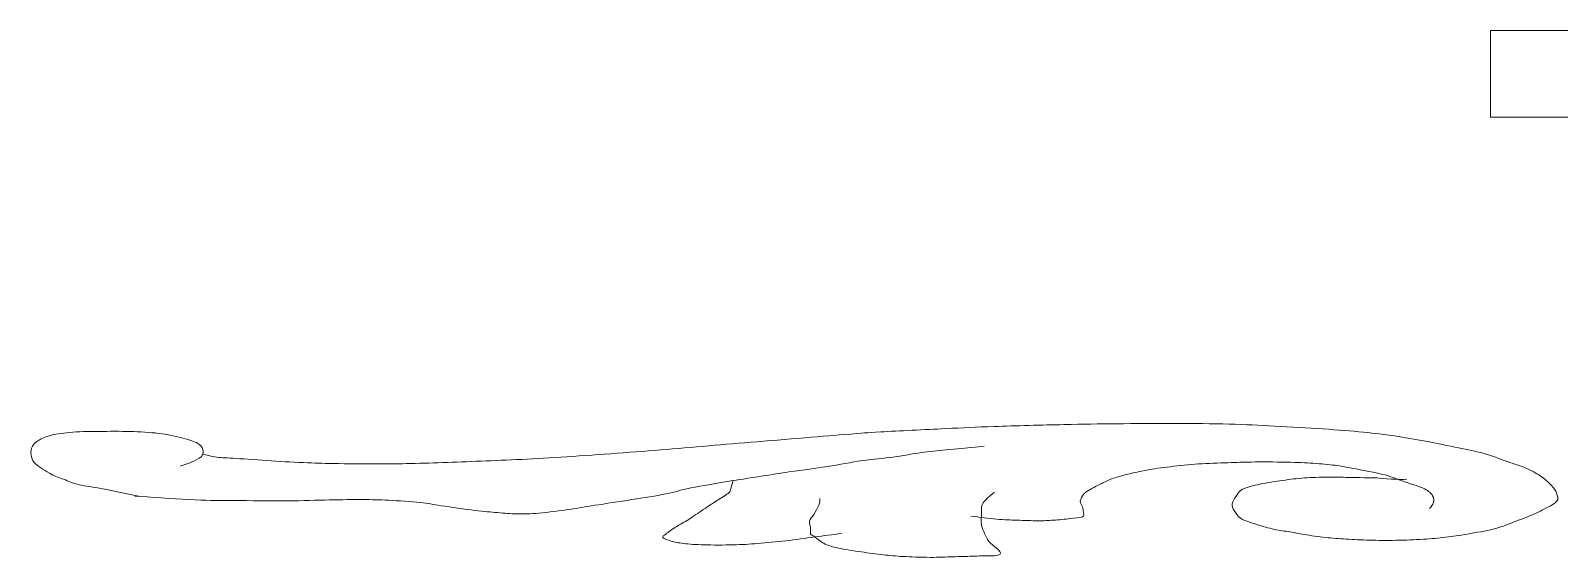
# Model space of a CAD drawing. Header units: millimetres. Extents: x -186 to 151, y -141 to 106.
# Drawn here: x -68.12 to -33.22, y -38.9 to -26.87 of the extents above; entities that cross this region are included whole.
import ezdxf

# ---------------------------------------------------------------- set-up
doc = ezdxf.new("R2010")
doc.units = ezdxf.units.MM
doc.header["$MEASUREMENT"] = 0
doc.layers.add('Camada 1', color=7, linetype='Continuous')

msp = doc.modelspace()

# ---------------------------------------------------------------- linework, layer by layer
at = {"layer": 'Camada 1', "color": 240, "lineweight": 9}
msp.add_open_spline([(-34.7906, -28.8453), (-34.7906, -28.8453), (-31.4495, -28.8453), (-31.4495, -28.8453), (-31.4495, -28.8453), (-31.4495, -28.8453), (-31.4495, -26.8653), (-31.4495, -26.8653), (-31.4495, -26.8653), (-31.4495, -26.8653), (-34.7906, -26.8653), (-34.7906, -26.8653), (-34.7906, -26.8653), (-34.7906, -26.8653), (-34.7906, -28.8453), (-34.7906, -28.8453), (-34.7906, -28.8453), (-34.7906, -28.8453), (-34.7906, -28.8453), (-34.7906, -28.8453)], degree=3, knots=[0, 0, 0, 0, 0.1666667, 0.1666667, 0.1666667, 0.1666667, 0.3333333, 0.3333333, 0.3333333, 0.3333333, 0.5, 0.5, 0.5, 0.5, 0.6666667, 0.6666667, 0.6666667, 0.6666667, 1, 1, 1, 1], dxfattribs=at)
at = {"layer": 'Camada 1', "color": 250, "lineweight": 9}
for points, knots in [([(-36.7015, -37.1087), (-36.8505, -37.1379), (-37.2794, -37.086), (-37.3855, -37.084), (-37.3855, -37.084), (-37.4917, -37.0819), (-37.8337, -37.0747), (-38.0223, -37.0716), (-38.0223, -37.0716), (-38.2111, -37.0686), (-38.348, -37.0634), (-38.5177, -37.0654), (-38.5177, -37.0654), (-38.6874, -37.0675), (-38.866, -37.0715), (-39.0365, -37.084), (-39.0365, -37.084), (-39.2072, -37.0965), (-39.3624, -37.1159), (-39.5319, -37.1397), (-39.5319, -37.1397), (-39.7015, -37.1634), (-39.896, -37.192), (-40.0508, -37.2263), (-40.0508, -37.2263), (-40.2056, -37.2606), (-40.3586, -37.297), (-40.4518, -37.3439), (-40.4518, -37.3439), (-40.5449, -37.3906), (-40.5539, -37.4438), (-40.5933, -37.4985), (-40.5933, -37.4985), (-40.6326, -37.5532), (-40.6798, -37.6168), (-40.6876, -37.6717), (-40.6876, -37.6717), (-40.6955, -37.7268), (-40.6719, -37.7717), (-40.6404, -37.8264), (-40.6404, -37.8264), (-40.609, -37.8811), (-40.5579, -37.9545), (-40.499, -37.9996), (-40.499, -37.9996), (-40.44, -38.0447), (-40.3559, -38.0682), (-40.2904, -38.0939), (-40.2904, -38.0939), (-40.2249, -38.1195), (-40.2008, -38.1255), (-40.1072, -38.1529), (-40.1072, -38.1529), (-40.0135, -38.1804), (-39.8529, -38.2311), (-39.7287, -38.2585), (-39.7287, -38.2585), (-39.6044, -38.2859), (-39.4825, -38.2963), (-39.3681, -38.3161), (-39.3681, -38.3161), (-39.2538, -38.3357), (-39.1782, -38.3553), (-39.0429, -38.3766), (-39.0429, -38.3766), (-38.9077, -38.3979), (-38.7184, -38.4259), (-38.5581, -38.4432), (-38.5581, -38.4432), (-38.3977, -38.4607), (-38.2529, -38.4702), (-38.0852, -38.4806), (-38.0852, -38.4806), (-37.9175, -38.4909), (-37.7429, -38.5008), (-37.5531, -38.5054), (-37.5531, -38.5054), (-37.3634, -38.5101), (-37.1557, -38.5122), (-36.95, -38.5085), (-36.95, -38.5085), (-36.7443, -38.5049), (-36.5133, -38.4956), (-36.3233, -38.4837), (-36.3233, -38.4837), (-36.1333, -38.4718), (-35.9829, -38.4568), (-35.8149, -38.4371), (-35.8149, -38.4371), (-35.6468, -38.4173), (-35.5, -38.3967), (-35.3183, -38.3657), (-35.3183, -38.3657), (-35.1366, -38.3345), (-34.8878, -38.2898), (-34.727, -38.2506), (-34.727, -38.2506), (-34.5662, -38.2116), (-34.4986, -38.1829), (-34.3605, -38.1326), (-34.3605, -38.1326), (-34.2224, -38.0823), (-34.0235, -38.0011), (-33.8993, -37.9492), (-33.8993, -37.9492), (-33.7751, -37.8975), (-33.7187, -37.8764), (-33.6156, -37.8219), (-33.6156, -37.8219), (-33.5124, -37.7673), (-33.3384, -37.6889), (-33.2815, -37.6222), (-33.2815, -37.6222), (-33.2247, -37.5556), (-33.2618, -37.4915), (-33.2815, -37.4305), (-33.2815, -37.4305), (-33.3012, -37.3694), (-33.3443, -37.3182), (-33.3995, -37.2572), (-33.3995, -37.2572), (-33.4546, -37.1963), (-33.5171, -37.1306), (-33.6117, -37.0654), (-33.6117, -37.0654), (-33.7063, -37.0003), (-33.8313, -36.9276), (-33.9655, -36.8674), (-33.9655, -36.8674), (-34.0997, -36.8074), (-34.2485, -36.7643), (-34.4137, -36.7066), (-34.4137, -36.7066), (-34.5788, -36.6488), (-34.7703, -36.5729), (-34.9561, -36.521), (-34.9561, -36.521), (-35.1421, -36.4691), (-35.3021, -36.4436), (-35.5222, -36.3973), (-35.5222, -36.3973), (-35.7424, -36.3508), (-36.033, -36.288), (-36.277, -36.2427), (-36.277, -36.2427), (-36.521, -36.1972), (-36.7483, -36.1591), (-36.9846, -36.1251), (-36.9846, -36.1251), (-37.2209, -36.091), (-37.4202, -36.0653), (-37.6921, -36.0384), (-37.6921, -36.0384), (-37.964, -36.0116), (-38.2737, -35.987), (-38.612, -35.9643), (-38.612, -35.9643), (-38.9503, -35.9415), (-39.3629, -35.9209), (-39.7205, -35.9024), (-39.7205, -35.9024), (-40.0783, -35.8837), (-40.3762, -35.8632), (-40.7584, -35.8529), (-40.7584, -35.8529), (-41.1407, -35.8425), (-41.5799, -35.8415), (-42.0084, -35.8405), (-42.0084, -35.8405), (-42.4371, -35.8395), (-42.9086, -35.8425), (-43.3294, -35.8467), (-43.3294, -35.8467), (-43.75, -35.8508), (-44.0683, -35.8549), (-44.5322, -35.8652), (-44.5322, -35.8652), (-44.9962, -35.8755), (-45.6603, -35.8931), (-46.1125, -35.9086), (-46.1125, -35.9086), (-46.5647, -35.9241), (-46.8122, -35.9375), (-47.2446, -35.958), (-47.2446, -35.958), (-47.6771, -35.9787), (-48.3215, -36.0096), (-48.707, -36.0323), (-48.707, -36.0323), (-49.0925, -36.055), (-49.0373, -36.0528), (-49.5561, -36.0942), (-49.5561, -36.0942), (-50.075, -36.1354), (-51.0774, -36.2179), (-51.8204, -36.2797), (-51.8204, -36.2797), (-52.5634, -36.3416), (-53.2709, -36.4076), (-54.0139, -36.4653), (-54.0139, -36.4653), (-54.757, -36.5231), (-55.5857, -36.5849), (-56.2782, -36.6261), (-56.2782, -36.6261), (-56.9708, -36.6675), (-57.5753, -36.6901), (-58.1651, -36.7128), (-58.1651, -36.7128), (-58.755, -36.7355), (-59.3278, -36.755), (-59.8162, -36.7623), (-59.8162, -36.7623), (-60.3046, -36.7695), (-60.7594, -36.7602), (-61.0899, -36.7561), (-61.0899, -36.7561), (-61.4203, -36.752), (-61.5416, -36.7479), (-61.7975, -36.7376), (-61.7975, -36.7376), (-62.0532, -36.7272), (-62.3516, -36.7107), (-62.6229, -36.6943), (-62.6229, -36.6943), (-62.8943, -36.6777), (-63.2165, -36.653), (-63.4248, -36.6386), (-63.4248, -36.6386), (-63.6332, -36.6242), (-63.7403, -36.6251), (-63.873, -36.6076), (-63.873, -36.6076), (-64.0058, -36.5902), (-64.0932, -36.5602), (-64.2032, -36.5365)], [0, 0, 0, 0, 0.0166667, 0.0166667, 0.0166667, 0.0166667, 0.0333333, 0.0333333, 0.0333333, 0.0333333, 0.05, 0.05, 0.05, 0.05, 0.0666667, 0.0666667, 0.0666667, 0.0666667, 0.0833333, 0.0833333, 0.0833333, 0.0833333, 0.1, 0.1, 0.1, 0.1, 0.1166667, 0.1166667, 0.1166667, 0.1166667, 0.1333333, 0.1333333, 0.1333333, 0.1333333, 0.15, 0.15, 0.15, 0.15, 0.1666667, 0.1666667, 0.1666667, 0.1666667, 0.1833333, 0.1833333, 0.1833333, 0.1833333, 0.2, 0.2, 0.2, 0.2, 0.2166667, 0.2166667, 0.2166667, 0.2166667, 0.2333333, 0.2333333, 0.2333333, 0.2333333, 0.25, 0.25, 0.25, 0.25, 0.2666667, 0.2666667, 0.2666667, 0.2666667, 0.2833333, 0.2833333, 0.2833333, 0.2833333, 0.3, 0.3, 0.3, 0.3, 0.3166667, 0.3166667, 0.3166667, 0.3166667, 0.3333333, 0.3333333, 0.3333333, 0.3333333, 0.35, 0.35, 0.35, 0.35, 0.3666667, 0.3666667, 0.3666667, 0.3666667, 0.3833333, 0.3833333, 0.3833333, 0.3833333, 0.4, 0.4, 0.4, 0.4, 0.4166667, 0.4166667, 0.4166667, 0.4166667, 0.4333333, 0.4333333, 0.4333333, 0.4333333, 0.45, 0.45, 0.45, 0.45, 0.4666667, 0.4666667, 0.4666667, 0.4666667, 0.4833333, 0.4833333, 0.4833333, 0.4833333, 0.5, 0.5, 0.5, 0.5, 0.5166667, 0.5166667, 0.5166667, 0.5166667, 0.5333333, 0.5333333, 0.5333333, 0.5333333, 0.55, 0.55, 0.55, 0.55, 0.5666667, 0.5666667, 0.5666667, 0.5666667, 0.5833333, 0.5833333, 0.5833333, 0.5833333, 0.6, 0.6, 0.6, 0.6, 0.6166667, 0.6166667, 0.6166667, 0.6166667, 0.6333333, 0.6333333, 0.6333333, 0.6333333, 0.65, 0.65, 0.65, 0.65, 0.6666667, 0.6666667, 0.6666667, 0.6666667, 0.6833333, 0.6833333, 0.6833333, 0.6833333, 0.7, 0.7, 0.7, 0.7, 0.7166667, 0.7166667, 0.7166667, 0.7166667, 0.7333333, 0.7333333, 0.7333333, 0.7333333, 0.75, 0.75, 0.75, 0.75, 0.7666667, 0.7666667, 0.7666667, 0.7666667, 0.7833333, 0.7833333, 0.7833333, 0.7833333, 0.8, 0.8, 0.8, 0.8, 0.8166667, 0.8166667, 0.8166667, 0.8166667, 0.8333333, 0.8333333, 0.8333333, 0.8333333, 0.85, 0.85, 0.85, 0.85, 0.8666667, 0.8666667, 0.8666667, 0.8666667, 0.8833333, 0.8833333, 0.8833333, 0.8833333, 0.9, 0.9, 0.9, 0.9, 0.9166667, 0.9166667, 0.9166667, 0.9166667, 0.9333333, 0.9333333, 0.9333333, 0.9333333, 0.95, 0.95, 0.95, 0.95, 0.9666667, 0.9666667, 0.9666667, 0.9666667, 1, 1, 1, 1]), ([(-64.6985, -36.8118), (-64.612, -36.7809), (-64.5181, -36.7542), (-64.4391, -36.7189), (-64.4391, -36.7189), (-64.3601, -36.6838), (-64.2707, -36.6433), (-64.2268, -36.6015), (-64.2268, -36.6015), (-64.183, -36.5595), (-64.1717, -36.5203), (-64.1797, -36.4715), (-64.1797, -36.4715), (-64.1875, -36.4227), (-64.2055, -36.3582), (-64.274, -36.3106), (-64.274, -36.3106), (-64.3426, -36.2631), (-64.4378, -36.2327), (-64.5806, -36.1932), (-64.5806, -36.1932), (-64.7234, -36.1536), (-64.9225, -36.104), (-65.1231, -36.0756), (-65.1231, -36.0756), (-65.3237, -36.0472), (-65.5341, -36.0355), (-65.76, -36.026), (-65.76, -36.026), (-65.9858, -36.0168), (-66.2351, -36.0178), (-66.4676, -36.0199), (-66.4676, -36.0199), (-66.6999, -36.022), (-66.9515, -36.0238), (-67.1516, -36.0384), (-67.1516, -36.0384), (-67.3516, -36.0531), (-67.5083, -36.0724), (-67.6468, -36.1066), (-67.6468, -36.1066), (-67.7853, -36.1407), (-67.8777, -36.1862), (-67.9535, -36.2364), (-67.9535, -36.2364), (-68.0292, -36.2867), (-68.0713, -36.3423), (-68.095, -36.4035), (-68.095, -36.4035), (-68.1187, -36.4646), (-68.1107, -36.5405), (-68.095, -36.6015), (-68.095, -36.6015), (-68.0793, -36.6624), (-68.0758, -36.702), (-68.0006, -36.7684), (-68.0006, -36.7684), (-67.9255, -36.8349), (-67.7533, -36.9394), (-67.6468, -36.9974), (-67.6468, -36.9974), (-67.5404, -37.0553), (-67.4701, -37.0747), (-67.3638, -37.1149), (-67.3638, -37.1149), (-67.2576, -37.1552), (-67.1616, -37.202), (-67.01, -37.2387), (-67.01, -37.2387), (-66.8584, -37.2753), (-66.6995, -37.2869), (-66.4676, -37.3315), (-66.4676, -37.3315), (-66.2355, -37.3759), (-65.902, -37.4474), (-65.6192, -37.5054)], [0, 0, 0, 0, 0.05, 0.05, 0.05, 0.05, 0.1, 0.1, 0.1, 0.1, 0.15, 0.15, 0.15, 0.15, 0.2, 0.2, 0.2, 0.2, 0.25, 0.25, 0.25, 0.25, 0.3, 0.3, 0.3, 0.3, 0.35, 0.35, 0.35, 0.35, 0.4, 0.4, 0.4, 0.4, 0.45, 0.45, 0.45, 0.45, 0.5, 0.5, 0.5, 0.5, 0.55, 0.55, 0.55, 0.55, 0.6, 0.6, 0.6, 0.6, 0.65, 0.65, 0.65, 0.65, 0.7, 0.7, 0.7, 0.7, 0.75, 0.75, 0.75, 0.75, 0.8, 0.8, 0.8, 0.8, 0.85, 0.85, 0.85, 0.85, 0.9, 0.9, 0.9, 0.9, 1, 1, 1, 1]), ([(-65.7381, -37.4981), (-65.699, -37.5004), (-65.6594, -37.5028), (-65.6192, -37.5054), (-65.6192, -37.5054), (-65.2019, -37.5323), (-64.7217, -37.5709), (-64.3624, -37.5864), (-64.3624, -37.5864), (-64.0031, -37.6018), (-63.8215, -37.5946), (-63.4722, -37.5981), (-63.4722, -37.5981), (-63.1227, -37.6017), (-62.6291, -37.6095), (-62.2661, -37.6075), (-62.2661, -37.6075), (-61.9029, -37.6054), (-61.5842, -37.5909), (-61.2964, -37.5857), (-61.2964, -37.5857), (-61.0087, -37.5806), (-60.7651, -37.5748), (-60.5397, -37.5764), (-60.5397, -37.5764), (-60.3143, -37.5779), (-60.1676, -37.5837), (-59.9484, -37.595), (-59.9484, -37.595), (-59.7293, -37.6064), (-59.4299, -37.6239), (-59.2271, -37.6448), (-59.2271, -37.6448), (-59.0244, -37.6656), (-58.9508, -37.689), (-58.7423, -37.7193), (-58.7423, -37.7193), (-58.5339, -37.7496), (-58.1911, -37.8002), (-57.9765, -37.8264), (-57.9765, -37.8264), (-57.7619, -37.8526), (-57.6188, -37.8625), (-57.4576, -37.8759), (-57.4576, -37.8759), (-57.2962, -37.8893), (-57.1697, -37.9047), (-57.0095, -37.9068), (-57.0095, -37.9068), (-56.849, -37.9089), (-56.7166, -37.9059), (-56.5141, -37.8882), (-56.5141, -37.8882), (-56.3116, -37.8706), (-56.0191, -37.8316), (-55.8065, -37.8016), (-55.8065, -37.8016), (-55.5938, -37.7717), (-55.4762, -37.7459), (-55.2404, -37.7088), (-55.2404, -37.7088), (-55.0045, -37.6717), (-54.6625, -37.6222), (-54.3914, -37.5789), (-54.3914, -37.5789), (-54.1201, -37.5356), (-53.8379, -37.4935), (-53.6129, -37.449), (-53.6129, -37.449), (-53.388, -37.4045), (-53.3032, -37.3636), (-53.0468, -37.3129), (-53.0468, -37.3129), (-52.7906, -37.2622), (-52.4534, -37.2067), (-52.0798, -37.1459), (-52.0798, -37.1459), (-51.7063, -37.085), (-51.1639, -37.0015), (-50.8062, -36.9479), (-50.8062, -36.9479), (-50.4485, -36.8943), (-50.2128, -36.8675), (-49.9335, -36.8241), (-49.9335, -36.8241), (-49.6542, -36.7809), (-49.384, -36.7242), (-49.1315, -36.6881), (-49.1315, -36.6881), (-48.8791, -36.6519), (-48.6368, -36.6366), (-48.424, -36.6076), (-48.424, -36.6076), (-48.2111, -36.5786), (-48.0469, -36.5416), (-47.8579, -36.5148), (-47.8579, -36.5148), (-47.6688, -36.488), (-47.4926, -36.4674), (-47.2918, -36.4468), (-47.2918, -36.4468), (-47.0911, -36.4262), (-46.8122, -36.4056), (-46.655, -36.3911), (-46.655, -36.3911), (-46.4977, -36.3767), (-46.4506, -36.3705), (-46.3483, -36.3602)], [0, 0, 0, 0, 0.0357143, 0.0357143, 0.0357143, 0.0357143, 0.0714286, 0.0714286, 0.0714286, 0.0714286, 0.1071429, 0.1071429, 0.1071429, 0.1071429, 0.1428571, 0.1428571, 0.1428571, 0.1428571, 0.1785714, 0.1785714, 0.1785714, 0.1785714, 0.2142857, 0.2142857, 0.2142857, 0.2142857, 0.25, 0.25, 0.25, 0.25, 0.2857143, 0.2857143, 0.2857143, 0.2857143, 0.3214286, 0.3214286, 0.3214286, 0.3214286, 0.3571429, 0.3571429, 0.3571429, 0.3571429, 0.3928571, 0.3928571, 0.3928571, 0.3928571, 0.4285714, 0.4285714, 0.4285714, 0.4285714, 0.4642857, 0.4642857, 0.4642857, 0.4642857, 0.5, 0.5, 0.5, 0.5, 0.5357143, 0.5357143, 0.5357143, 0.5357143, 0.5714286, 0.5714286, 0.5714286, 0.5714286, 0.6071429, 0.6071429, 0.6071429, 0.6071429, 0.6428571, 0.6428571, 0.6428571, 0.6428571, 0.6785714, 0.6785714, 0.6785714, 0.6785714, 0.7142857, 0.7142857, 0.7142857, 0.7142857, 0.75, 0.75, 0.75, 0.75, 0.7857143, 0.7857143, 0.7857143, 0.7857143, 0.8214286, 0.8214286, 0.8214286, 0.8214286, 0.8571429, 0.8571429, 0.8571429, 0.8571429, 0.8928571, 0.8928571, 0.8928571, 0.8928571, 0.9285714, 0.9285714, 0.9285714, 0.9285714, 1, 1, 1, 1]), ([(-46.655, -37.9563), (-46.4584, -37.9789), (-46.2432, -38.0088), (-46.0654, -38.0243), (-46.0654, -38.0243), (-45.8874, -38.0399), (-45.751, -38.0429), (-45.5936, -38.0491), (-45.5936, -38.0491), (-45.4362, -38.0553), (-45.2603, -38.0615), (-45.1219, -38.0615), (-45.1219, -38.0615), (-44.9834, -38.0615), (-44.8907, -38.0573), (-44.7681, -38.0491), (-44.7681, -38.0491), (-44.6454, -38.0408), (-44.5011, -38.0254), (-44.3906, -38.012), (-44.3906, -38.012), (-44.2803, -37.9986), (-44.1655, -37.9968), (-44.1077, -37.9687), (-44.1077, -37.9687), (-44.0498, -37.9406), (-44.084, -37.9007), (-44.084, -37.8635), (-44.084, -37.8635), (-44.084, -37.8263), (-44.0958, -37.7872), (-44.1077, -37.7459), (-44.1077, -37.7459), (-44.1195, -37.7047), (-44.1593, -37.664), (-44.1548, -37.6161), (-44.1548, -37.6161), (-44.1503, -37.5681), (-44.1055, -37.497), (-44.0801, -37.46), (-44.0801, -37.46), (-44.0548, -37.423), (-44.0417, -37.4215), (-44.0033, -37.3947), (-44.0033, -37.3947), (-43.9649, -37.368), (-43.9056, -37.3308), (-43.8496, -37.3), (-43.8496, -37.3), (-43.7933, -37.2691), (-43.7381, -37.2437), (-43.6662, -37.2099), (-43.6662, -37.2099), (-43.5943, -37.176), (-43.4893, -37.1238), (-43.4179, -37.0964), (-43.4179, -37.0964), (-43.3466, -37.069), (-43.3115, -37.0662), (-43.2406, -37.0467), (-43.2406, -37.0467), (-43.1696, -37.0273), (-43.1027, -37.0055), (-42.9923, -36.9798), (-42.9923, -36.9798), (-42.8818, -36.9541), (-42.7409, -36.9199), (-42.5785, -36.8928), (-42.5785, -36.8928), (-42.4161, -36.8658), (-42.2242, -36.8406), (-42.0227, -36.8183), (-42.0227, -36.8183), (-41.8212, -36.796), (-41.5921, -36.7732), (-41.3723, -36.7593), (-41.3723, -36.7593), (-41.1526, -36.7452), (-40.9112, -36.7411), (-40.7102, -36.7343), (-40.7102, -36.7343), (-40.5092, -36.7277), (-40.3934, -36.7204), (-40.1663, -36.7188), (-40.1663, -36.7188), (-39.9392, -36.7173), (-39.5836, -36.7194), (-39.3504, -36.7251), (-39.3504, -36.7251), (-39.1172, -36.7308), (-38.9492, -36.74), (-38.771, -36.753), (-38.771, -36.753), (-38.5928, -36.766), (-38.4268, -36.7839), (-38.2862, -36.8027), (-38.2862, -36.8027), (-38.1455, -36.8214), (-38.1131, -36.8293), (-37.9314, -36.8648), (-37.9314, -36.8648), (-37.7498, -36.9004), (-37.3948, -36.9644), (-37.1969, -37.0159), (-37.1969, -37.0159), (-36.9989, -37.0675), (-36.9038, -37.1191), (-36.7544, -37.1717), (-36.7544, -37.1717), (-36.605, -37.2243), (-36.4092, -37.2773), (-36.3005, -37.3315), (-36.3005, -37.3315), (-36.1919, -37.3857), (-36.1475, -37.4393), (-36.1118, -37.4923), (-36.1118, -37.4923), (-36.0762, -37.5453), (-36.0764, -37.5982), (-36.0882, -37.647), (-36.0882, -37.647), (-36.1002, -37.6957), (-36.1512, -37.7377), (-36.1826, -37.7831)], [0, 0, 0, 0, 0.03125, 0.03125, 0.03125, 0.03125, 0.0625, 0.0625, 0.0625, 0.0625, 0.09375, 0.09375, 0.09375, 0.09375, 0.125, 0.125, 0.125, 0.125, 0.15625, 0.15625, 0.15625, 0.15625, 0.1875, 0.1875, 0.1875, 0.1875, 0.21875, 0.21875, 0.21875, 0.21875, 0.25, 0.25, 0.25, 0.25, 0.28125, 0.28125, 0.28125, 0.28125, 0.3125, 0.3125, 0.3125, 0.3125, 0.34375, 0.34375, 0.34375, 0.34375, 0.375, 0.375, 0.375, 0.375, 0.40625, 0.40625, 0.40625, 0.40625, 0.4375, 0.4375, 0.4375, 0.4375, 0.46875, 0.46875, 0.46875, 0.46875, 0.5, 0.5, 0.5, 0.5, 0.53125, 0.53125, 0.53125, 0.53125, 0.5625, 0.5625, 0.5625, 0.5625, 0.59375, 0.59375, 0.59375, 0.59375, 0.625, 0.625, 0.625, 0.625, 0.65625, 0.65625, 0.65625, 0.65625, 0.6875, 0.6875, 0.6875, 0.6875, 0.71875, 0.71875, 0.71875, 0.71875, 0.75, 0.75, 0.75, 0.75, 0.78125, 0.78125, 0.78125, 0.78125, 0.8125, 0.8125, 0.8125, 0.8125, 0.84375, 0.84375, 0.84375, 0.84375, 0.875, 0.875, 0.875, 0.875, 0.90625, 0.90625, 0.90625, 0.90625, 0.9375, 0.9375, 0.9375, 0.9375, 1, 1, 1, 1]), ([(-49.6033, -38.3523), (-49.8077, -38.3791), (-50.0043, -38.4048), (-50.2165, -38.4326), (-50.2165, -38.4326), (-50.4287, -38.4605), (-50.6605, -38.4945), (-50.8769, -38.5193), (-50.8769, -38.5193), (-51.0935, -38.544), (-51.3128, -38.5656), (-51.5138, -38.5811), (-51.5138, -38.5811), (-51.7148, -38.5967), (-51.8744, -38.6069), (-52.0798, -38.6121), (-52.0798, -38.6121), (-52.2853, -38.6172), (-52.5502, -38.6172), (-52.7403, -38.6121), (-52.7403, -38.6121), (-52.9303, -38.6069), (-53.0837, -38.5959), (-53.212, -38.5811), (-53.212, -38.5811), (-53.3402, -38.5665), (-53.415, -38.5485), (-53.495, -38.5255), (-53.495, -38.5255), (-53.5751, -38.5024), (-53.6625, -38.474), (-53.6837, -38.445), (-53.6837, -38.445), (-53.7049, -38.4161), (-53.6642, -38.4059), (-53.6129, -38.3646), (-53.6129, -38.3646), (-53.5618, -38.3234), (-53.4635, -38.2533), (-53.3771, -38.1975), (-53.3771, -38.1975), (-53.2907, -38.1418), (-53.1962, -38.0955), (-53.0941, -38.0305), (-53.0941, -38.0305), (-52.9919, -37.9655), (-52.874, -37.881), (-52.7639, -37.8078), (-52.7639, -37.8078), (-52.6538, -37.7346), (-52.532, -37.6563), (-52.4337, -37.5913), (-52.4337, -37.5913), (-52.3354, -37.5263), (-52.2257, -37.4669), (-52.1742, -37.4181), (-52.1742, -37.4181), (-52.1226, -37.3692), (-52.1427, -37.3459), (-52.127, -37.3005), (-52.127, -37.3005), (-52.1113, -37.2552), (-52.0955, -37.1975), (-52.0798, -37.1459)], [0, 0, 0, 0, 0.0588235, 0.0588235, 0.0588235, 0.0588235, 0.1176471, 0.1176471, 0.1176471, 0.1176471, 0.1764706, 0.1764706, 0.1764706, 0.1764706, 0.2352941, 0.2352941, 0.2352941, 0.2352941, 0.2941176, 0.2941176, 0.2941176, 0.2941176, 0.3529412, 0.3529412, 0.3529412, 0.3529412, 0.4117647, 0.4117647, 0.4117647, 0.4117647, 0.4705882, 0.4705882, 0.4705882, 0.4705882, 0.5294118, 0.5294118, 0.5294118, 0.5294118, 0.5882353, 0.5882353, 0.5882353, 0.5882353, 0.6470588, 0.6470588, 0.6470588, 0.6470588, 0.7058824, 0.7058824, 0.7058824, 0.7058824, 0.7647059, 0.7647059, 0.7647059, 0.7647059, 0.8235294, 0.8235294, 0.8235294, 0.8235294, 0.8823529, 0.8823529, 0.8823529, 0.8823529, 1, 1, 1, 1]), ([(-50.0985, -37.5542), (-50.1065, -37.6036), (-50.0985, -37.6417), (-50.1222, -37.7026), (-50.1222, -37.7026), (-50.1458, -37.7636), (-50.2047, -37.8583), (-50.2401, -37.9192), (-50.2401, -37.9192), (-50.2755, -37.98), (-50.3227, -38.0169), (-50.3345, -38.0677), (-50.3345, -38.0677), (-50.3463, -38.1184), (-50.3148, -38.1739), (-50.3108, -38.2223), (-50.3108, -38.2223), (-50.3069, -38.2708), (-50.3268, -38.3229), (-50.3108, -38.3584), (-50.3108, -38.3584), (-50.295, -38.3939), (-50.2715, -38.3935), (-50.2165, -38.4326), (-50.2165, -38.4326), (-50.1614, -38.4719), (-50.0724, -38.5506), (-49.9806, -38.5935), (-49.9806, -38.5935), (-49.8889, -38.6364), (-49.8131, -38.6561), (-49.6741, -38.6863), (-49.6741, -38.6863), (-49.535, -38.7165), (-49.3249, -38.7476), (-49.1552, -38.7729), (-49.1552, -38.7729), (-48.9853, -38.7982), (-48.8165, -38.8203), (-48.6562, -38.8379), (-48.6562, -38.8379), (-48.4958, -38.8555), (-48.3613, -38.8684), (-48.195, -38.8783), (-48.195, -38.8783), (-48.0288, -38.8882), (-47.8034, -38.8943), (-47.663, -38.8969), (-47.663, -38.8969), (-47.5226, -38.8995), (-47.4857, -38.8969), (-47.3555, -38.8939), (-47.3555, -38.8939), (-47.2253, -38.8907), (-47.0322, -38.883), (-46.8825, -38.8783), (-46.8825, -38.8783), (-46.7328, -38.8736), (-46.6075, -38.8752), (-46.4568, -38.8659), (-46.4568, -38.8659), (-46.3061, -38.8564), (-46.0315, -38.891), (-45.9839, -38.8224), (-45.9839, -38.8224), (-45.9362, -38.7537), (-46.173, -38.6205), (-46.2321, -38.5427), (-46.2321, -38.5427), (-46.2914, -38.465), (-46.3091, -38.42), (-46.3386, -38.3563), (-46.3386, -38.3563), (-46.3681, -38.2926), (-46.3978, -38.2383), (-46.4096, -38.1606), (-46.4096, -38.1606), (-46.4214, -38.0828), (-46.4119, -37.9675), (-46.4096, -37.8902), (-46.4096, -37.8902), (-46.4073, -37.8129), (-46.4175, -37.7538), (-46.3956, -37.6965), (-46.3956, -37.6965), (-46.3735, -37.6392), (-46.3247, -37.5965), (-46.2776, -37.5479), (-46.2776, -37.5479), (-46.2304, -37.4995), (-46.1675, -37.4532), (-46.1125, -37.4056)], [0, 0, 0, 0, 0.0416667, 0.0416667, 0.0416667, 0.0416667, 0.0833333, 0.0833333, 0.0833333, 0.0833333, 0.125, 0.125, 0.125, 0.125, 0.1666667, 0.1666667, 0.1666667, 0.1666667, 0.2083333, 0.2083333, 0.2083333, 0.2083333, 0.25, 0.25, 0.25, 0.25, 0.2916667, 0.2916667, 0.2916667, 0.2916667, 0.3333333, 0.3333333, 0.3333333, 0.3333333, 0.375, 0.375, 0.375, 0.375, 0.4166667, 0.4166667, 0.4166667, 0.4166667, 0.4583333, 0.4583333, 0.4583333, 0.4583333, 0.5, 0.5, 0.5, 0.5, 0.5416667, 0.5416667, 0.5416667, 0.5416667, 0.5833333, 0.5833333, 0.5833333, 0.5833333, 0.625, 0.625, 0.625, 0.625, 0.6666667, 0.6666667, 0.6666667, 0.6666667, 0.7083333, 0.7083333, 0.7083333, 0.7083333, 0.75, 0.75, 0.75, 0.75, 0.7916667, 0.7916667, 0.7916667, 0.7916667, 0.8333333, 0.8333333, 0.8333333, 0.8333333, 0.875, 0.875, 0.875, 0.875, 0.9166667, 0.9166667, 0.9166667, 0.9166667, 1, 1, 1, 1])]:
    msp.add_open_spline(points, degree=3, knots=knots, dxfattribs=at)

doc.saveas('drawing.dxf')
